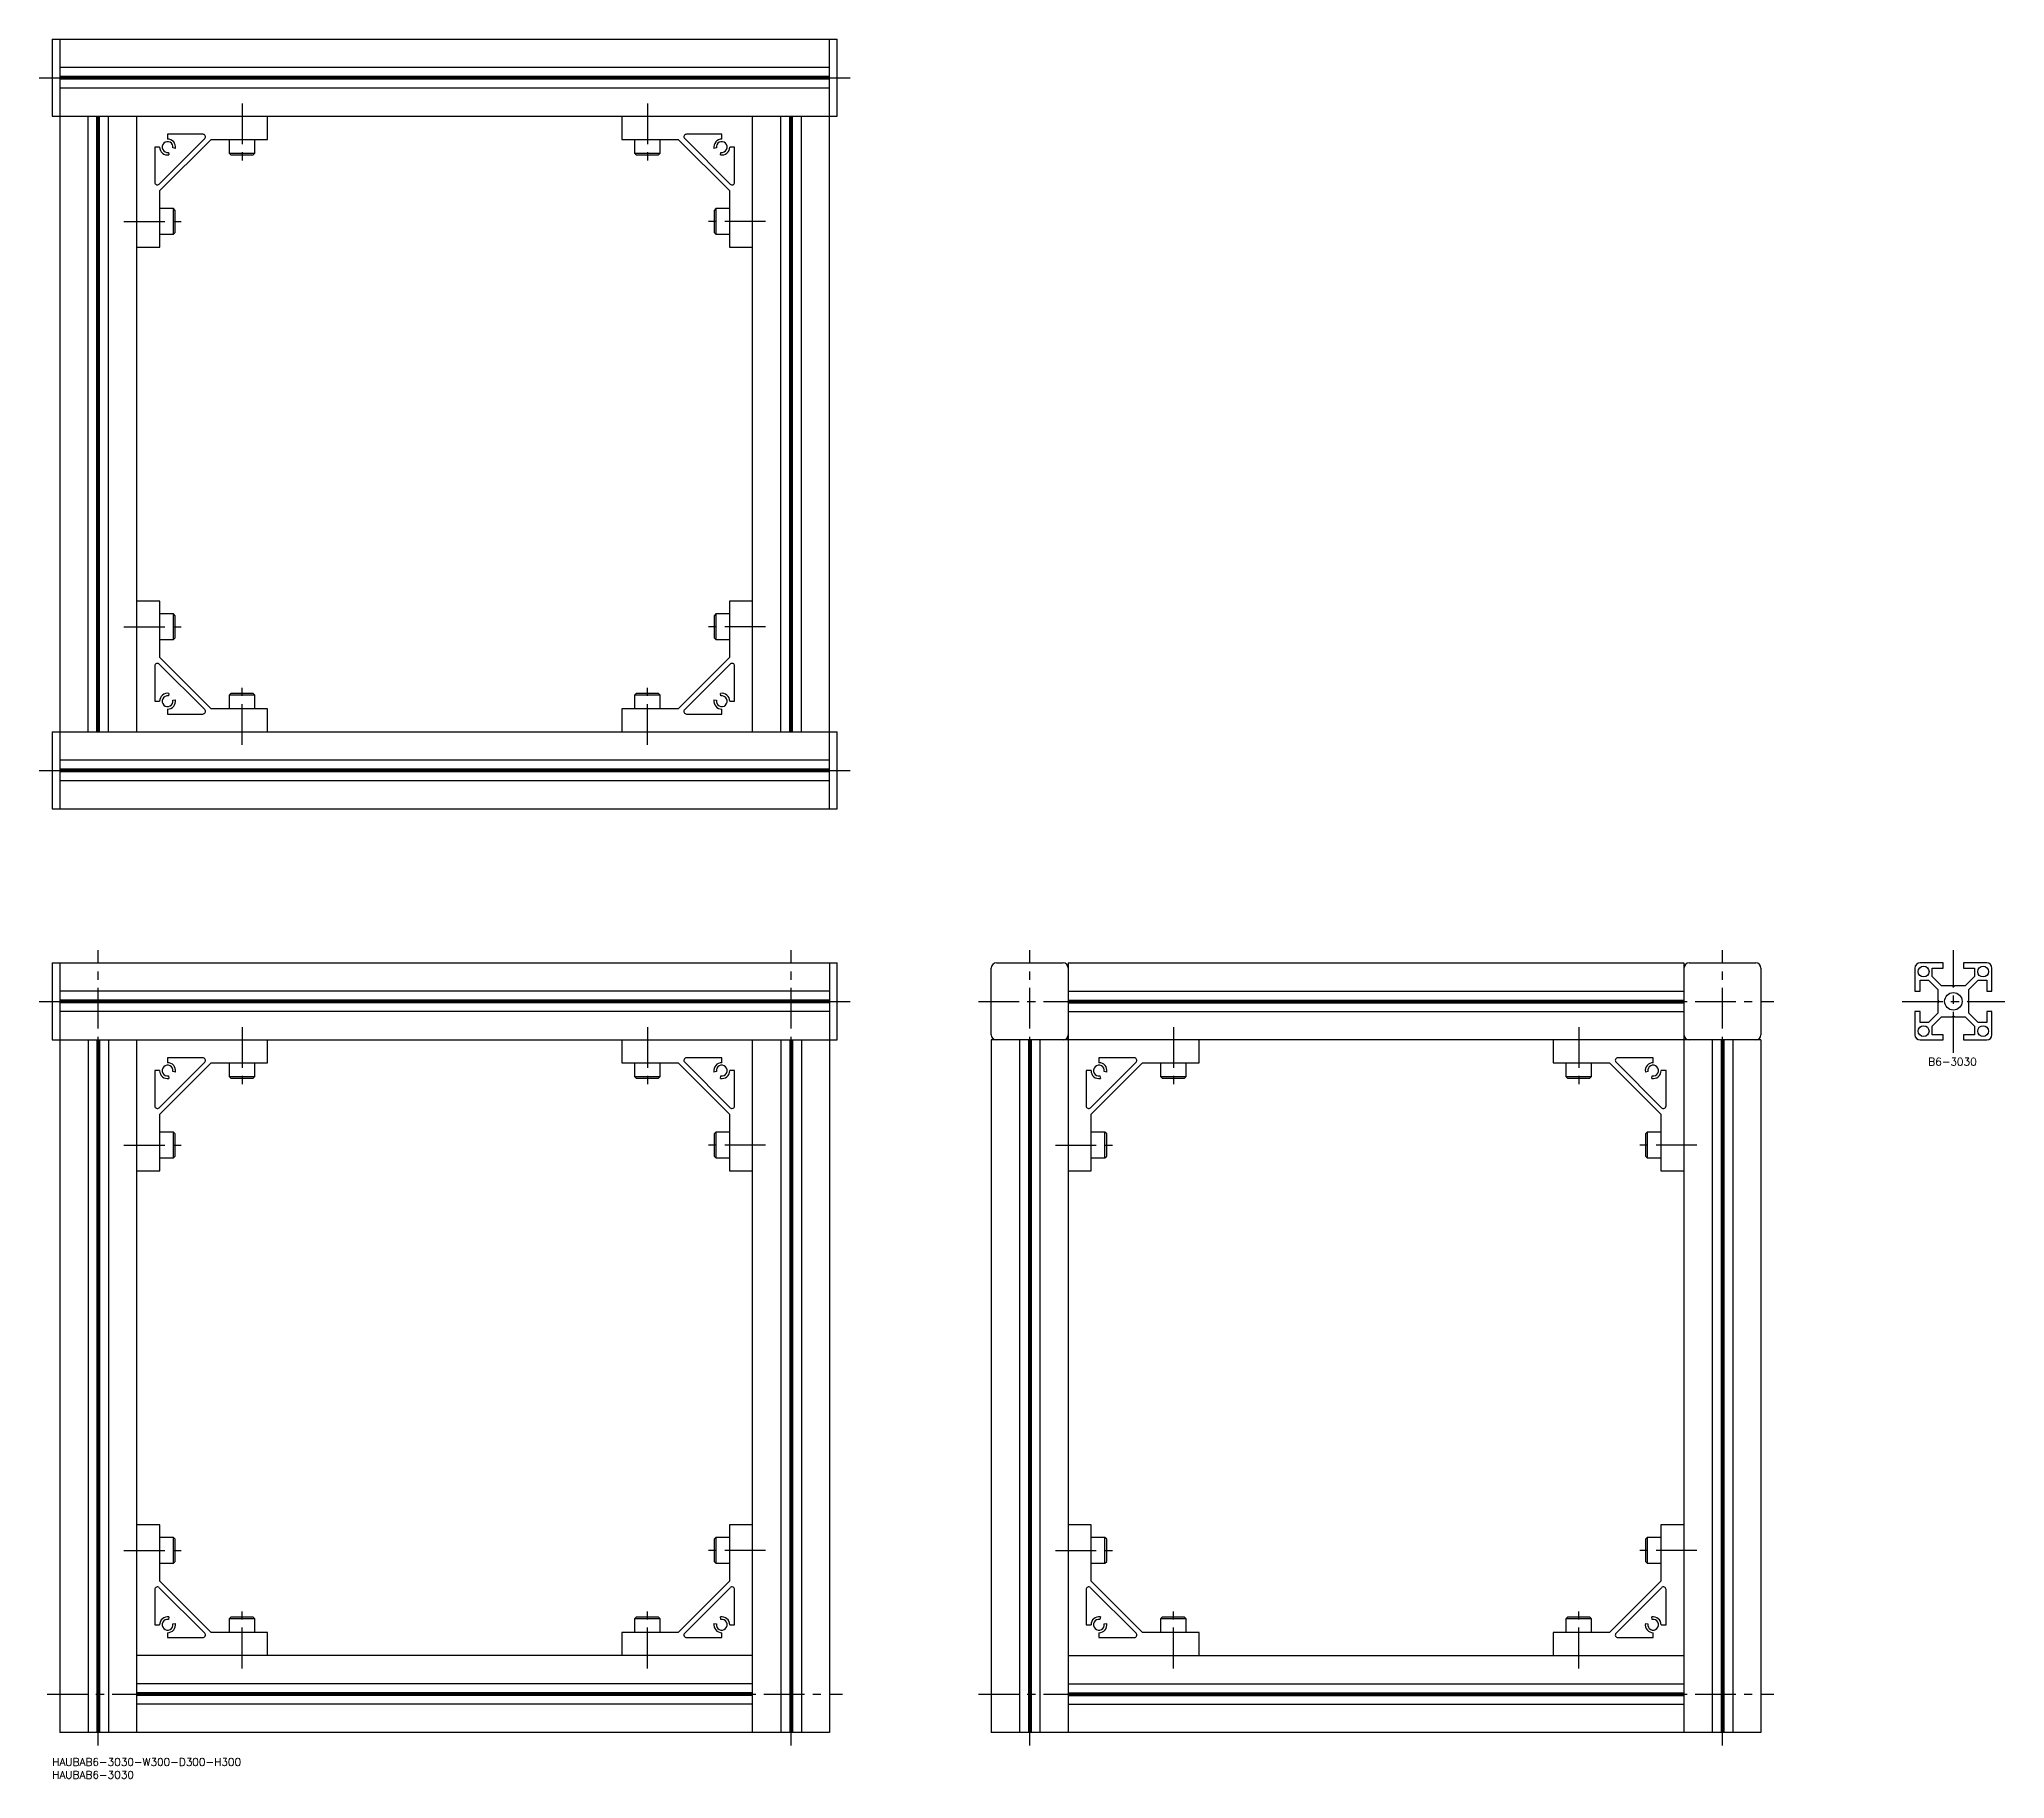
# Model space of a CAD drawing. Extents: x -5 to 761, y -8 to 670.
import ezdxf

# ---------------------------------------------------------------- set-up
doc = ezdxf.new("R2010")
doc.units = 0
doc.header["$LTSCALE"] = 0.5
doc.linetypes.add('CENTER', pattern=[50.8, 31.75, -6.35, 6.35, -6.35])
for name, color, linetype in [('MSM_CENTER', 1, 'CENTER'), ('MSM_CONTINUOUS', 7, 'CONTINUOUS'), ('MSM_PART_NUMBER', 7, 'CONTINUOUS')]:
    doc.layers.add(name, color=color, linetype=linetype)
doc.styles.get("Standard").update_dxf_attribs({"font": 'txt.shx', "height": 3, "bigfont": 'bigfont.shx'})

# ---------------------------------------------------------------- blocks, each defined once
blk = doc.blocks.new('*U8')
at = {"layer": 'MSM_PART_NUMBER'}
blk.add_text('HAUBAB6-3030-W300-D300-H300', height=3, dxfattribs=at).set_placement((0, -3))
blk = doc.blocks.new('*U9')
at = {"layer": 'MSM_PART_NUMBER'}
blk.add_text('HAUBAB6-3030', height=3, dxfattribs=at).set_placement((0, -8))
blk = doc.blocks.new('*U10')
at = {"layer": 'MSM_PART_NUMBER'}
blk.add_text('B6-3030', height=3, dxfattribs=at).set_placement((731.22, 269.97))

msp = doc.modelspace()

# ---------------------------------------------------------------- linework, layer by layer
at = {"layer": 'MSM_CENTER'}
for p, q in [((-5, 655), (311, 655)), ((74, 645), (74, 620)), ((232, 645), (232, 620)), ((28, 599), (53, 599)), ((278, 599), (253, 599)), ((28, 441), (53, 441)), ((278, 441), (253, 441)), ((74, 395), (74, 420)), ((232, 395), (232, 420)), ((-5, 385), (311, 385)), ((18, 5), (18, 315)), ((288, 5), (288, 315)), ((381, 5), (381, 315)), ((651, 5), (651, 315)), ((741, 275), (741, 315)), ((-5, 295), (311, 295)), ((361, 295), (671, 295)), ((721, 295), (761, 295)), ((74, 285), (74, 260)), ((232, 285), (232, 260)), ((437, 285), (437, 260)), ((595, 285), (595, 260)), ((28, 239), (53, 239)), ((278, 239), (253, 239)), ((391, 239), (416, 239)), ((641, 239), (616, 239)), ((28, 81), (53, 81)), ((278, 81), (253, 81)), ((391, 81), (416, 81)), ((641, 81), (616, 81)), ((74, 35), (74, 60)), ((232, 35), (232, 60)), ((437, 35), (437, 60)), ((595, 35), (595, 60)), ((-2, 25), (308, 25)), ((361, 25), (671, 25))]:
    msp.add_line(p, q, dxfattribs=at)
at = {"layer": 'MSM_CONTINUOUS'}
for p, q in [((0, 670), (306, 670)), ((0, 670), (0, 640)), ((3, 670), (3, 370)), ((303, 370), (303, 670)), ((306, 640), (306, 670)), ((303, 659), (3, 659)), ((303, 655.52), (3, 655.52)), ((303, 655), (3, 655)), ((303, 654.48), (3, 654.48)), ((303, 651), (3, 651)), ((0, 640), (306, 640)), ((14, 400), (14, 640)), ((17.48, 400), (17.48, 640)), ((18, 400), (18, 640)), ((18.52, 400), (18.52, 640)), ((22, 400), (22, 640)), ((33, 400), (33, 640)), ((84, 631), (84, 640)), ((222, 640), (222, 631)), ((273, 400), (273, 640)), ((284, 400), (284, 640)), ((287.48, 400), (287.48, 640)), ((288, 400), (288, 640)), ((288.52, 400), (288.52, 640)), ((292, 400), (292, 640)), ((41.71, 613.54), (59.46, 631.29)), ((42, 611), (62, 631)), ((45, 633), (45, 631.1)), ((58.76, 633), (45, 633)), ((62, 631), (84, 631)), ((69, 631), (69, 625.67)), ((79, 625.67), (79, 631)), ((222, 631), (244, 631)), ((227, 631), (227, 625.67)), ((237, 625.67), (237, 631)), ((244, 631), (264, 611)), ((246.54, 631.29), (264.29, 613.54)), ((261, 633), (247.24, 633)), ((261, 631.1), (261, 633)), ((40, 628), (40, 614.24)), ((41.9, 628), (40, 628)), ((45.36, 625.93), (45.54, 624.95)), ((48.05, 627.46), (47.07, 627.64)), ((69, 625.67), (69.67, 625)), ((69, 625.67), (79, 625.67)), ((69.67, 625), (78.33, 625)), ((78.33, 625), (79, 625.67)), ((227, 625.67), (227.67, 625)), ((227, 625.67), (237, 625.67)), ((227.67, 625), (236.33, 625)), ((236.33, 625), (237, 625.67)), ((258.93, 627.64), (257.95, 627.46)), ((260.46, 624.95), (260.64, 625.93)), ((266, 628), (264.1, 628)), ((266, 614.24), (266, 628)), ((42, 589), (42, 611)), ((264, 611), (264, 589)), ((47.33, 604), (42, 604)), ((48, 603.33), (47.33, 604)), ((47.33, 594), (47.33, 604)), ((48, 594.67), (48, 603.33)), ((258.67, 604), (258, 603.33)), ((258, 603.33), (258, 594.67)), ((264, 604), (258.67, 604)), ((258.67, 604), (258.67, 594)), ((42, 594), (47.33, 594)), ((47.33, 594), (48, 594.67)), ((258, 594.67), (258.67, 594)), ((258.67, 594), (264, 594)), ((33, 589), (42, 589)), ((264, 589), (273, 589)), ((42, 451), (33, 451)), ((42, 429), (42, 451)), ((47.33, 446), (42, 446)), ((48, 445.33), (47.33, 446)), ((47.33, 436), (47.33, 446)), ((48, 436.67), (48, 445.33)), ((258.67, 446), (258, 445.33)), ((258, 445.33), (258, 436.67)), ((264, 446), (258.67, 446)), ((258.67, 446), (258.67, 436)), ((264, 451), (264, 429)), ((273, 451), (264, 451)), ((47.33, 436), (48, 436.67)), ((258, 436.67), (258.67, 436)), ((42, 436), (47.33, 436)), ((62, 409), (42, 429)), ((264, 429), (244, 409)), ((258.67, 436), (264, 436)), ((40, 425.76), (40, 412)), ((59.46, 408.71), (41.71, 426.46)), ((264.29, 426.46), (246.54, 408.71)), ((266, 412), (266, 425.76)), ((45.54, 415.05), (45.36, 414.07)), ((69.67, 415), (69, 414.33)), ((69, 414.33), (69, 409)), ((79, 414.33), (69, 414.33)), ((78.33, 415), (69.67, 415)), ((79, 414.33), (78.33, 415)), ((79, 409), (79, 414.33)), ((227.67, 415), (227, 414.33)), ((227, 414.33), (227, 409)), ((237, 414.33), (227, 414.33)), ((236.33, 415), (227.67, 415)), ((237, 414.33), (236.33, 415)), ((237, 409), (237, 414.33)), ((260.64, 414.07), (260.46, 415.05)), ((40, 412), (41.9, 412)), ((45, 408.9), (45, 407)), ((45, 407), (58.76, 407)), ((47.07, 412.36), (48.05, 412.54)), ((84, 409), (62, 409)), ((84, 400), (84, 409)), ((222, 409), (222, 400)), ((244, 409), (222, 409)), ((247.24, 407), (261, 407)), ((257.95, 412.54), (258.93, 412.36)), ((261, 407), (261, 408.9)), ((264.1, 412), (266, 412)), ((0, 400), (306, 400)), ((0, 400), (0, 370)), ((306, 370), (306, 400)), ((303, 389), (3, 389)), ((303, 385.52), (3, 385.52)), ((303, 385), (3, 385)), ((303, 384.48), (3, 384.48)), ((303, 381), (3, 381)), ((0, 370), (306, 370)), ((0, 310), (0, 280)), ((0, 310), (306, 310)), ((3, 310), (3, 10)), ((303, 310), (303, 10)), ((306, 280), (306, 310)), ((366, 282), (366, 308)), ((368, 310), (394, 310)), ((396, 310), (396, 10)), ((396, 310), (636, 310)), ((636, 310), (636, 10)), ((638, 310), (664, 310)), ((666, 308), (666, 282)), ((726, 308), (726, 299)), ((737, 310), (728, 310)), ((732.75, 308), (737, 308)), ((732.75, 304.66), (732.75, 308)), ((737, 308), (737, 310)), ((754, 310), (745, 310)), ((745, 310), (745, 308)), ((745, 308), (749.25, 308)), ((749.25, 308), (749.25, 304.66)), ((756, 299), (756, 308)), ((303, 299), (3, 299)), ((396, 299), (636, 299)), ((726, 299), (728, 299)), ((728, 299), (728, 303.25)), ((728, 303.25), (731.34, 303.25)), ((731.34, 303.25), (735, 299.59)), ((736.41, 301), (732.75, 304.66)), ((735, 299.59), (735, 295.52)), ((740.48, 301), (736.41, 301)), ((741, 300.7), (740.48, 301)), ((741.52, 301), (741, 300.7)), ((745.59, 301), (741.52, 301)), ((749.25, 304.66), (745.59, 301)), ((747, 299.59), (750.66, 303.25)), ((747, 295.52), (747, 299.59)), ((750.66, 303.25), (754, 303.25)), ((754, 303.25), (754, 299)), ((754, 299), (756, 299)), ((303, 295.52), (3, 295.52)), ((303, 295), (3, 295)), ((303, 294.48), (3, 294.48)), ((396, 295.52), (636, 295.52)), ((396, 295), (636, 295)), ((396, 294.48), (636, 294.48)), ((735, 295.52), (735.3, 295)), ((735.3, 295), (735, 294.48)), ((735, 294.48), (735, 290.41)), ((746.7, 295), (747, 295.52)), ((747, 294.48), (746.7, 295)), ((747, 290.41), (747, 294.48)), ((303, 291), (3, 291)), ((396, 291), (636, 291)), ((728, 291), (726, 291)), ((726, 291), (726, 282)), ((728, 286.75), (728, 291)), ((731.34, 286.75), (728, 286.75)), ((735, 290.41), (731.34, 286.75)), ((732.75, 285.34), (736.41, 289)), ((732.75, 282), (732.75, 285.34)), ((736.41, 289), (740.48, 289)), ((740.48, 289), (741, 289.3)), ((741, 289.3), (741.52, 289)), ((741.52, 289), (745.59, 289)), ((745.59, 289), (749.25, 285.34)), ((750.66, 286.75), (747, 290.41)), ((749.25, 285.34), (749.25, 282)), ((754, 286.75), (750.66, 286.75)), ((756, 291), (754, 291)), ((754, 291), (754, 286.75)), ((756, 282), (756, 291)), ((0, 280), (306, 280)), ((14, 280), (14, 10)), ((17.48, 280), (17.48, 10)), ((18, 280), (18, 10)), ((18.52, 280), (18.52, 10)), ((22, 280), (22, 10)), ((33, 10), (33, 280)), ((84, 271), (84, 280)), ((222, 280), (222, 271)), ((273, 10), (273, 280)), ((284, 280), (284, 10)), ((287.48, 280), (287.48, 10)), ((288, 280), (288, 10)), ((288.52, 280), (288.52, 10)), ((292, 280), (292, 10)), ((666, 280), (366, 280)), ((366, 280), (366, 10)), ((377, 280), (377, 10)), ((380.48, 280), (380.48, 10)), ((381, 280), (381, 10)), ((381.52, 280), (381.52, 10)), ((385, 280), (385, 10)), ((447, 271), (447, 280)), ((585, 280), (585, 271)), ((647, 280), (647, 10)), ((650.48, 280), (650.48, 10)), ((651, 280), (651, 10)), ((651.52, 280), (651.52, 10)), ((655, 280), (655, 10)), ((666, 280), (666, 10)), ((728, 280), (737, 280)), ((737, 282), (732.75, 282)), ((737, 280), (737, 282)), ((749.25, 282), (745, 282)), ((745, 282), (745, 280)), ((745, 280), (754, 280)), ((41.71, 253.54), (59.46, 271.29)), ((42, 251), (62, 271)), ((45, 273), (45, 271.1)), ((58.76, 273), (45, 273)), ((62, 271), (84, 271)), ((69, 271), (69, 265.67)), ((79, 265.67), (79, 271)), ((222, 271), (244, 271)), ((227, 271), (227, 265.67)), ((237, 265.67), (237, 271)), ((244, 271), (264, 251)), ((246.54, 271.29), (264.29, 253.54)), ((261, 273), (247.24, 273)), ((261, 271.1), (261, 273)), ((404.71, 253.54), (422.46, 271.29)), ((405, 251), (425, 271)), ((408, 273), (408, 271.1)), ((421.76, 273), (408, 273)), ((425, 271), (447, 271)), ((432, 271), (432, 265.67)), ((442, 265.67), (442, 271)), ((585, 271), (607, 271)), ((590, 271), (590, 265.67)), ((600, 265.67), (600, 271)), ((607, 271), (627, 251)), ((609.54, 271.29), (627.29, 253.54)), ((624, 273), (610.24, 273)), ((624, 271.1), (624, 273)), ((40, 268), (40, 254.24)), ((41.9, 268), (40, 268)), ((45.36, 265.93), (45.54, 264.95)), ((48.05, 267.46), (47.07, 267.64)), ((69, 265.67), (69.67, 265)), ((69, 265.67), (79, 265.67)), ((69.67, 265), (78.33, 265)), ((78.33, 265), (79, 265.67)), ((227, 265.67), (227.67, 265)), ((227, 265.67), (237, 265.67)), ((227.67, 265), (236.33, 265)), ((236.33, 265), (237, 265.67)), ((258.93, 267.64), (257.95, 267.46)), ((260.46, 264.95), (260.64, 265.93)), ((266, 268), (264.1, 268)), ((266, 254.24), (266, 268)), ((403, 268), (403, 254.24)), ((404.9, 268), (403, 268)), ((408.36, 265.93), (408.54, 264.95)), ((411.05, 267.46), (410.07, 267.64)), ((432, 265.67), (432.67, 265)), ((432, 265.67), (442, 265.67)), ((432.67, 265), (441.33, 265)), ((441.33, 265), (442, 265.67)), ((590, 265.67), (590.67, 265)), ((590, 265.67), (600, 265.67)), ((590.67, 265), (599.33, 265)), ((599.33, 265), (600, 265.67)), ((621.93, 267.64), (620.95, 267.46)), ((623.46, 264.95), (623.64, 265.93)), ((629, 268), (627.1, 268)), ((629, 254.24), (629, 268)), ((42, 229), (42, 251)), ((264, 251), (264, 229)), ((405, 229), (405, 251)), ((627, 251), (627, 229)), ((47.33, 244), (42, 244)), ((48, 243.33), (47.33, 244)), ((47.33, 234), (47.33, 244)), ((48, 234.67), (48, 243.33)), ((258.67, 244), (258, 243.33)), ((258, 243.33), (258, 234.67)), ((264, 244), (258.67, 244)), ((258.67, 244), (258.67, 234)), ((410.33, 244), (405, 244)), ((411, 243.33), (410.33, 244)), ((410.33, 234), (410.33, 244)), ((411, 234.67), (411, 243.33)), ((621.67, 244), (621, 243.33)), ((621, 243.33), (621, 234.67)), ((627, 244), (621.67, 244)), ((621.67, 244), (621.67, 234)), ((42, 234), (47.33, 234)), ((47.33, 234), (48, 234.67)), ((258, 234.67), (258.67, 234)), ((258.67, 234), (264, 234)), ((405, 234), (410.33, 234)), ((410.33, 234), (411, 234.67)), ((621, 234.67), (621.67, 234)), ((621.67, 234), (627, 234)), ((33, 229), (42, 229)), ((264, 229), (273, 229)), ((396, 229), (405, 229)), ((627, 229), (636, 229)), ((42, 91), (33, 91)), ((42, 69), (42, 91)), ((47.33, 86), (42, 86)), ((48, 85.33), (47.33, 86)), ((47.33, 76), (47.33, 86)), ((48, 76.67), (48, 85.33)), ((258.67, 86), (258, 85.33)), ((258, 85.33), (258, 76.67)), ((264, 86), (258.67, 86)), ((258.67, 86), (258.67, 76)), ((264, 91), (264, 69)), ((273, 91), (264, 91)), ((405, 91), (396, 91)), ((405, 69), (405, 91)), ((410.33, 86), (405, 86)), ((411, 85.33), (410.33, 86)), ((410.33, 76), (410.33, 86)), ((411, 76.67), (411, 85.33)), ((621.67, 86), (621, 85.33)), ((621, 85.33), (621, 76.67)), ((627, 86), (621.67, 86)), ((621.67, 86), (621.67, 76)), ((627, 91), (627, 69)), ((636, 91), (627, 91)), ((47.33, 76), (48, 76.67)), ((258, 76.67), (258.67, 76)), ((410.33, 76), (411, 76.67)), ((621, 76.67), (621.67, 76)), ((42, 76), (47.33, 76)), ((62, 49), (42, 69)), ((264, 69), (244, 49)), ((258.67, 76), (264, 76)), ((405, 76), (410.33, 76)), ((425, 49), (405, 69)), ((627, 69), (607, 49)), ((621.67, 76), (627, 76)), ((40, 65.76), (40, 52)), ((59.46, 48.71), (41.71, 66.46)), ((264.29, 66.46), (246.54, 48.71)), ((266, 52), (266, 65.76)), ((403, 65.76), (403, 52)), ((422.46, 48.71), (404.71, 66.46)), ((627.29, 66.46), (609.54, 48.71)), ((629, 52), (629, 65.76)), ((45.54, 55.05), (45.36, 54.07)), ((69.67, 55), (69, 54.33)), ((69, 54.33), (69, 49)), ((79, 54.33), (69, 54.33)), ((78.33, 55), (69.67, 55)), ((79, 54.33), (78.33, 55)), ((79, 49), (79, 54.33)), ((227.67, 55), (227, 54.33)), ((227, 54.33), (227, 49)), ((237, 54.33), (227, 54.33)), ((236.33, 55), (227.67, 55)), ((237, 54.33), (236.33, 55)), ((237, 49), (237, 54.33)), ((260.64, 54.07), (260.46, 55.05)), ((408.54, 55.05), (408.36, 54.07)), ((432.67, 55), (432, 54.33)), ((432, 54.33), (432, 49)), ((442, 54.33), (432, 54.33)), ((441.33, 55), (432.67, 55)), ((442, 54.33), (441.33, 55)), ((442, 49), (442, 54.33)), ((590.67, 55), (590, 54.33)), ((590, 54.33), (590, 49)), ((600, 54.33), (590, 54.33)), ((599.33, 55), (590.67, 55)), ((600, 54.33), (599.33, 55)), ((600, 49), (600, 54.33)), ((623.64, 54.07), (623.46, 55.05)), ((40, 52), (41.9, 52)), ((45, 48.9), (45, 47)), ((45, 47), (58.76, 47)), ((47.07, 52.36), (48.05, 52.54)), ((84, 49), (62, 49)), ((84, 40), (84, 49)), ((222, 49), (222, 40)), ((244, 49), (222, 49)), ((247.24, 47), (261, 47)), ((257.95, 52.54), (258.93, 52.36)), ((261, 47), (261, 48.9)), ((264.1, 52), (266, 52)), ((403, 52), (404.9, 52)), ((408, 48.9), (408, 47)), ((408, 47), (421.76, 47)), ((410.07, 52.36), (411.05, 52.54)), ((447, 49), (425, 49)), ((447, 40), (447, 49)), ((585, 49), (585, 40)), ((607, 49), (585, 49)), ((610.24, 47), (624, 47)), ((620.95, 52.54), (621.93, 52.36)), ((624, 47), (624, 48.9)), ((627.1, 52), (629, 52)), ((273, 40), (33, 40)), ((396, 40), (636, 40)), ((273, 29), (33, 29)), ((273, 25.52), (33, 25.52)), ((273, 25), (33, 25)), ((273, 24.48), (33, 24.48)), ((396, 29), (636, 29)), ((396, 25.52), (636, 25.52)), ((396, 25), (636, 25)), ((396, 24.48), (636, 24.48)), ((273, 21), (33, 21)), ((396, 21), (636, 21)), ((303, 10), (3, 10)), ((666, 10), (366, 10))]:
    msp.add_line(p, q, dxfattribs=at)
for centre, radius in [((729.4, 306.6), 2.1), ((752.6, 306.6), 2.1), ((741, 295), 3.4), ((729.4, 283.4), 2.1), ((752.6, 283.4), 2.1)]:
    msp.add_circle(centre, radius, dxfattribs=at)
for centre, radius, start, end in [((45, 628), 2.1, 350, 280), ((45, 628), 3.1, 350, 90), ((58.76, 632), 1, 315, 90), ((247.24, 632), 1, 90, 225), ((261, 628), 3.1, 90, 190), ((261, 628), 2.1, 260, 190), ((45, 628), 3.1, 180, 280), ((261, 628), 3.1, 260, 0), ((41, 614.24), 1, 180, 315), ((265, 614.24), 1, 225, 0), ((41, 425.76), 1, 45, 180), ((265, 425.76), 1, 0, 135), ((45, 412), 3.1, 80, 180), ((45, 412), 2.1, 80, 10), ((261, 412), 2.1, 170, 100), ((261, 412), 3.1, 0, 100), ((45, 412), 3.1, 270, 10), ((58.76, 408), 1, 270, 45), ((247.24, 408), 1, 135, 270), ((261, 412), 3.1, 170, 270), ((368, 308), 2, 90, 180), ((394, 308), 2, 0, 90), ((638, 308), 2, 90, 180), ((664, 308), 2, 0, 90), ((728, 308), 2, 90, 180), ((754, 308), 2, 0, 90), ((368, 282), 2, 180, 270), ((394, 282), 2, 270, 0), ((638, 282), 2, 180, 270), ((664, 282), 2, 270, 0), ((728, 282), 2, 180, 270), ((754, 282), 2, 270, 0), ((45, 268), 2.1, 350, 280), ((45, 268), 3.1, 350, 90), ((58.76, 272), 1, 315, 90), ((247.24, 272), 1, 90, 225), ((261, 268), 3.1, 90, 190), ((261, 268), 2.1, 260, 190), ((408, 268), 2.1, 350, 280), ((408, 268), 3.1, 350, 90), ((421.76, 272), 1, 315, 90), ((610.24, 272), 1, 90, 225), ((624, 268), 3.1, 90, 190), ((624, 268), 2.1, 260, 190), ((45, 268), 3.1, 180, 280), ((261, 268), 3.1, 260, 0), ((408, 268), 3.1, 180, 280), ((624, 268), 3.1, 260, 0), ((41, 254.24), 1, 180, 315), ((265, 254.24), 1, 225, 0), ((404, 254.24), 1, 180, 315), ((628, 254.24), 1, 225, 0), ((41, 65.76), 1, 45, 180), ((265, 65.76), 1, 0, 135), ((404, 65.76), 1, 45, 180), ((628, 65.76), 1, 0, 135), ((45, 52), 3.1, 80, 180), ((45, 52), 2.1, 80, 10), ((261, 52), 2.1, 170, 100), ((261, 52), 3.1, 0, 100), ((408, 52), 3.1, 80, 180), ((408, 52), 2.1, 80, 10), ((624, 52), 2.1, 170, 100), ((624, 52), 3.1, 0, 100), ((45, 52), 3.1, 270, 10), ((58.76, 48), 1, 270, 45), ((247.24, 48), 1, 135, 270), ((261, 52), 3.1, 170, 270), ((408, 52), 3.1, 270, 10), ((421.76, 48), 1, 270, 45), ((610.24, 48), 1, 135, 270), ((624, 52), 3.1, 170, 270)]:
    msp.add_arc(centre, radius, start, end, dxfattribs=at)

# ---------------------------------------------------------------- block references
for name in ['*U10', '*U8', '*U9']:
    msp.add_blockref(name, (0, 0), dxfattribs=at)

doc.saveas('drawing.dxf')
